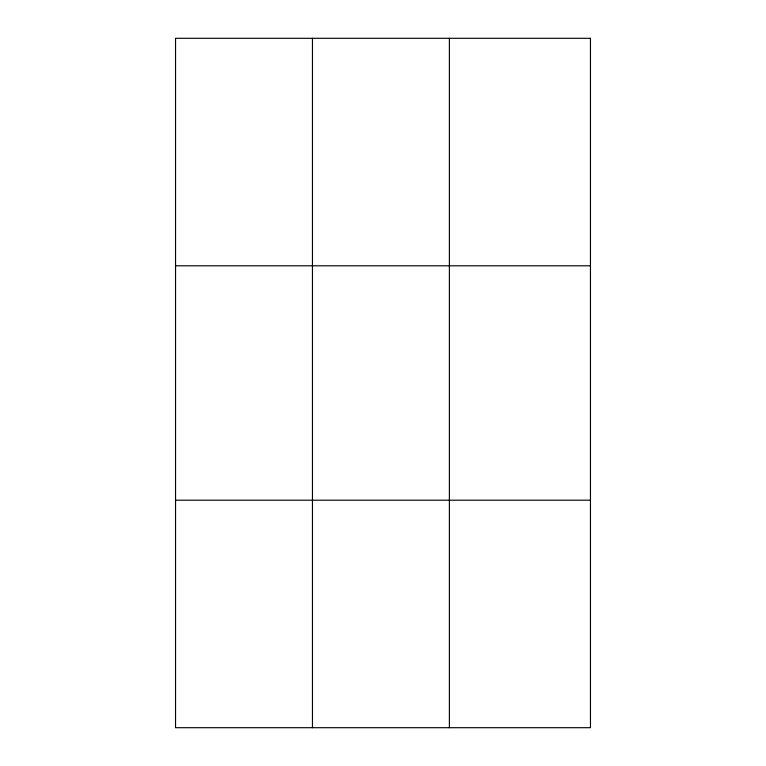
<?xml version="1.0" encoding="UTF-8"?>
<svg xmlns="http://www.w3.org/2000/svg" width="766" height="766" viewBox="0 0 766 766"><rect width="100%" height="100%" fill="white"/><g stroke="black" fill="none" stroke-linecap="round" stroke-linejoin="round"><path stroke-width="1.15" d="M312.461 727.7L312.461 38.3M449.383 727.7L449.383 38.3M175.538 265.802L590.462 265.802M175.538 500.198L590.462 500.198M590.462 38.3L590.462 727.7L175.538 727.7L175.538 38.3L590.462 38.3"/></g></svg>
